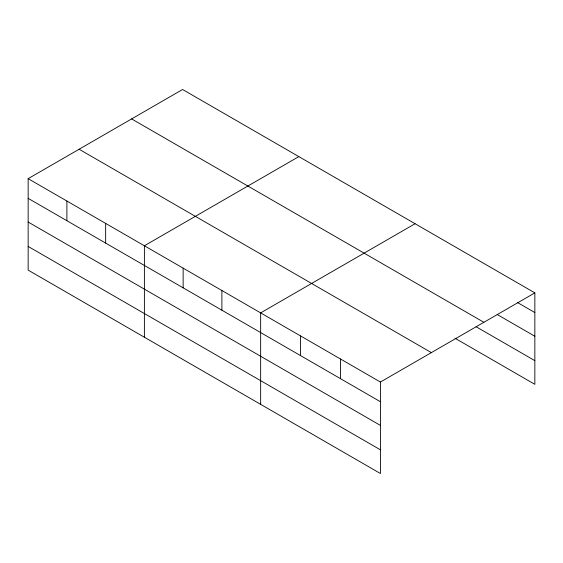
<?xml version="1.0" encoding="UTF-8"?>
<svg xmlns="http://www.w3.org/2000/svg" width="563" height="563" viewBox="0 0 563 563"><rect width="100%" height="100%" fill="white"/><g stroke="black" fill="none" stroke-linecap="round" stroke-linejoin="round"><path stroke-width="0.84" d="M380.412 425.41L380.412 382.038L28.15 178.661L28.15 270.127L380.412 473.504L380.412 425.41L28.15 222.033M455.003 338.243L534.85 384.339L534.85 292.873L182.588 89.496L28.15 178.661M298.833 156.605L144.395 245.771L144.395 337.244M415.079 223.722L260.641 312.887L260.641 404.361M380.412 382.038L534.85 292.873M517.524 302.556L534.85 312.556M497.185 314.506L534.85 336.245M131.622 118.92L483.884 322.296M476.094 326.73L534.85 360.651M79.116 149.237L431.378 352.614M28.15 198.345L380.412 401.722M28.15 246.439L380.412 449.816M340.488 358.983L340.488 378.674M300.565 335.935L300.565 355.626M221.892 290.515L221.892 310.206M183.144 268.143L183.144 287.834M105.647 223.398L105.647 243.089M66.898 201.033L66.898 220.717"/></g></svg>
